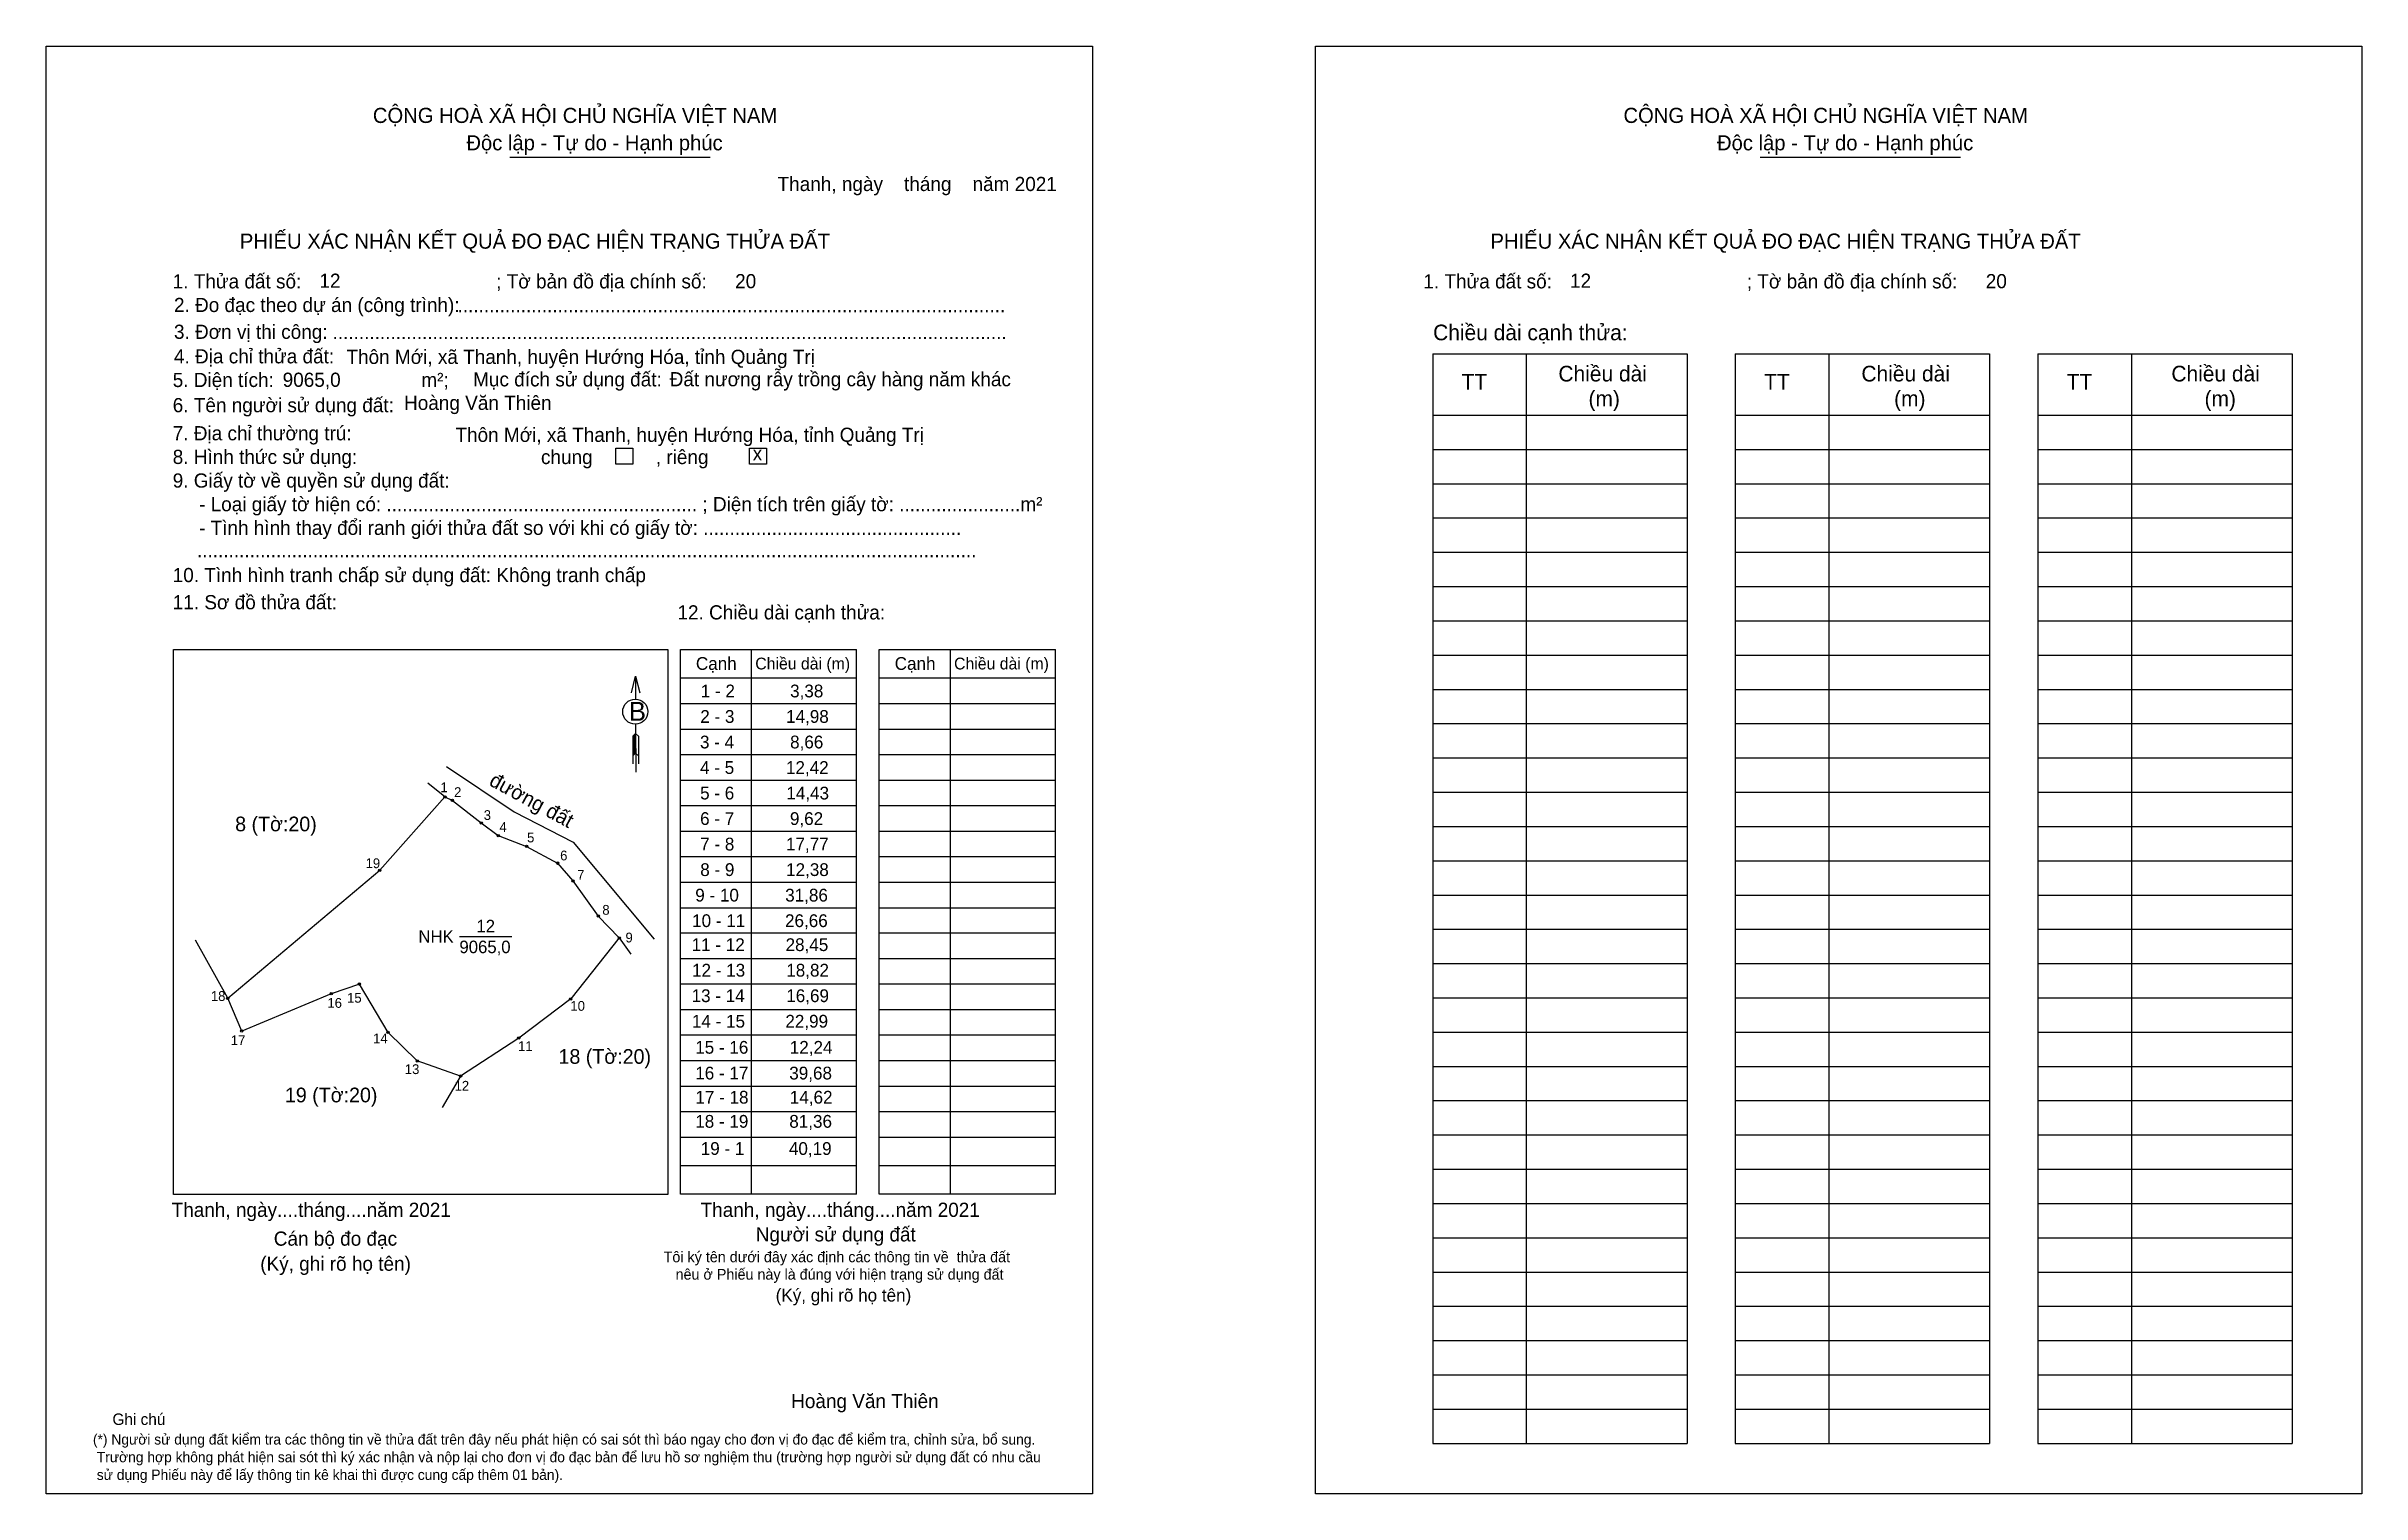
# Model space of a CAD drawing. Extents: x 546764 to 547712, y 1820453 to 1821045.
import ezdxf

# ---------------------------------------------------------------- set-up
doc = ezdxf.new("R2010")
doc.units = 0
for name, color, linetype in [('CanhThua', 7, 'Continuous'), ('kqddKhungInTrang1', 7, 'Continuous'), ('kqddKhungInTrang2', 7, 'Continuous'), ('kqddNoiDung', 7, 'Continuous'), ('kqddTemplate', 7, 'Continuous'), ('Level 1', 7, 'Continuous'), ('MocDinhThua', 7, 'Continuous'), ('NhanDiaChinhThua', 7, 'Continuous'), ('SoHieuDinhThua', 7, 'Continuous')]:
    doc.layers.add(name, color=color, linetype=linetype)

msp = doc.modelspace()

# ---------------------------------------------------------------- linework, layer by layer
at = {"layer": 'CanhThua'}
for p, q in [((546900.47, 1820708.16), (546927.18, 1820738.19)), ((546927.18, 1820738.19), (546930.23, 1820736.73)), ((546930.23, 1820736.73), (546942.07, 1820727.56)), ((546942.07, 1820727.56), (546948.99, 1820722.36)), ((546948.99, 1820722.36), (546960.59, 1820717.93)), ((546960.59, 1820717.93), (546973.29, 1820711.07)), ((546838.24, 1820655.75), (546900.47, 1820708.16)), ((546973.29, 1820711.07), (546979.62, 1820703.83)), ((546979.62, 1820703.83), (546989.98, 1820689.39)), ((546989.98, 1820689.39), (546998.54, 1820680.45)), ((546998.54, 1820680.45), (546978.73, 1820655.5)), ((546892.19, 1820661.59), (546880.62, 1820657.6)), ((546903.91, 1820641.81), (546892.19, 1820661.59)), ((546844, 1820642.31), (546838.24, 1820655.75)), ((546880.62, 1820657.6), (546844, 1820642.31)), ((546978.73, 1820655.5), (546957.44, 1820639.45)), ((546915.85, 1820630.15), (546903.91, 1820641.81)), ((546957.44, 1820639.45), (546933.61, 1820623.91)), ((546933.61, 1820623.91), (546915.85, 1820630.15))]:
    msp.add_line(p, q, dxfattribs=at)
at = {"layer": 'kqddKhungInTrang1'}
msp.add_lwpolyline([(546763.96, 1821045.43), (547192.31, 1821045.43), (547192.31, 1820452.97), (546763.96, 1820452.97)], close=True, dxfattribs=at)
at = {"layer": 'kqddKhungInTrang2'}
msp.add_lwpolyline([(547283.68, 1821045.43), (547712.03, 1821045.43), (547712.03, 1820452.97), (547283.68, 1820452.97)], close=True, dxfattribs=at)
at = {"layer": 'kqddTemplate'}
for p, q in [((546953.69, 1821000.09), (547035.72, 1821000.09)), ((547465.77, 1821000.09), (547547.81, 1821000.09)), ((547331.63, 1820919.56), (547435.78, 1820919.56)), ((547331.63, 1820919.56), (547331.63, 1820473.55)), ((547369.96, 1820919.56), (547369.96, 1820473.55)), ((547435.78, 1820919.56), (547435.78, 1820473.55)), ((547455.52, 1820919.56), (547455.52, 1820473.55)), ((547455.52, 1820919.56), (547559.67, 1820919.56)), ((547493.85, 1820919.56), (547493.85, 1820473.55)), ((547559.67, 1820919.56), (547559.67, 1820473.55)), ((547579.4, 1820919.56), (547579.4, 1820473.55)), ((547579.4, 1820919.56), (547683.56, 1820919.56)), ((547617.73, 1820919.56), (547617.73, 1820473.55)), ((547683.56, 1820919.56), (547683.56, 1820473.55)), ((547331.63, 1820894.46), (547435.78, 1820894.46)), ((547455.52, 1820894.46), (547559.67, 1820894.46)), ((547579.4, 1820894.46), (547683.56, 1820894.46)), ((547331.63, 1820880.43), (547435.78, 1820880.43)), ((547455.52, 1820880.43), (547559.67, 1820880.43)), ((547579.4, 1820880.43), (547683.56, 1820880.43)), ((547331.63, 1820866.4), (547435.78, 1820866.4)), ((547455.52, 1820866.4), (547559.67, 1820866.4)), ((547579.4, 1820866.4), (547683.56, 1820866.4)), ((547331.63, 1820852.37), (547435.78, 1820852.37)), ((547455.52, 1820852.37), (547559.67, 1820852.37)), ((547579.4, 1820852.37), (547683.56, 1820852.37)), ((547331.63, 1820838.34), (547435.78, 1820838.34)), ((547455.52, 1820838.34), (547559.67, 1820838.34)), ((547579.4, 1820838.34), (547683.56, 1820838.34)), ((547331.63, 1820824.31), (547435.78, 1820824.31)), ((547455.52, 1820824.31), (547559.67, 1820824.31)), ((547579.4, 1820824.31), (547683.56, 1820824.31)), ((547331.63, 1820810.28), (547435.78, 1820810.28)), ((547455.52, 1820810.28), (547559.67, 1820810.28)), ((547579.4, 1820810.28), (547683.56, 1820810.28)), ((547023.61, 1820798.54), (547095.77, 1820798.54)), ((547023.61, 1820575.59), (547023.61, 1820798.54)), ((547052.63, 1820798.54), (547052.63, 1820575.59)), ((547095.77, 1820575.59), (547095.77, 1820798.54)), ((547105.01, 1820798.54), (547177.17, 1820798.54)), ((547105.01, 1820575.59), (547105.01, 1820798.54)), ((547134.03, 1820798.54), (547134.03, 1820575.59)), ((547177.17, 1820575.59), (547177.17, 1820798.54)), ((547331.63, 1820796.25), (547435.78, 1820796.25)), ((547455.52, 1820796.25), (547559.67, 1820796.25)), ((547579.4, 1820796.25), (547683.56, 1820796.25)), ((547005.23, 1820787.58), (547005.24, 1820778.23)), ((547023.61, 1820786.87), (547095.77, 1820786.87)), ((547105.01, 1820786.87), (547177.17, 1820786.87)), ((547023.61, 1820776.42), (547095.77, 1820776.42)), ((547105.01, 1820776.42), (547177.17, 1820776.42)), ((547331.63, 1820782.22), (547435.78, 1820782.22)), ((547455.52, 1820782.22), (547559.67, 1820782.22)), ((547579.4, 1820782.22), (547683.56, 1820782.22)), ((547005.26, 1820767.94), (547005.29, 1820748.25)), ((547023.61, 1820765.98), (547095.77, 1820765.98)), ((547105.01, 1820765.98), (547177.17, 1820765.98)), ((547331.63, 1820768.19), (547435.78, 1820768.19)), ((547455.52, 1820768.19), (547559.67, 1820768.19)), ((547579.4, 1820768.18), (547683.56, 1820768.18)), ((547005.26, 1820764.17), (547004.06, 1820763.02)), ((547005.27, 1820763.63), (547004.06, 1820762.49)), ((547005.27, 1820763.1), (547004.06, 1820761.95)), ((547004.06, 1820763.02), (547004.06, 1820751.73)), ((547005.27, 1820762.57), (547004.06, 1820761.42)), ((547005.27, 1820762.03), (547004.06, 1820760.88)), ((547005.27, 1820761.5), (547004.06, 1820760.35)), ((547005.27, 1820760.96), (547004.06, 1820759.81)), ((547005.27, 1820760.43), (547004.06, 1820759.28)), ((547005.27, 1820759.9), (547004.06, 1820758.74)), ((547005.27, 1820759.36), (547004.06, 1820758.21)), ((547005.27, 1820758.83), (547004.06, 1820757.67)), ((547005.27, 1820758.3), (547004.06, 1820757.14)), ((547005.28, 1820757.76), (547004.06, 1820756.61)), ((547005.28, 1820757.23), (547004.06, 1820756.07)), ((547005.28, 1820756.69), (547004.06, 1820755.54)), ((547005.28, 1820756.16), (547004.06, 1820755)), ((547005.26, 1820764.17), (547006.49, 1820763.02)), ((547005.28, 1820756.16), (547006.49, 1820755)), ((547006.49, 1820763.02), (547006.49, 1820751.73)), ((547023.61, 1820755.53), (547095.77, 1820755.53)), ((547105.01, 1820755.53), (547177.17, 1820755.53)), ((547331.63, 1820754.16), (547435.78, 1820754.16)), ((547455.52, 1820754.16), (547559.67, 1820754.16)), ((547579.4, 1820754.15), (547683.56, 1820754.15)), ((547023.61, 1820745.08), (547095.77, 1820745.08)), ((547105.01, 1820745.08), (547177.17, 1820745.08)), ((547331.63, 1820740.13), (547435.78, 1820740.13)), ((547455.52, 1820740.12), (547559.67, 1820740.12)), ((547579.4, 1820740.12), (547683.56, 1820740.12)), ((547023.61, 1820734.63), (547095.77, 1820734.63)), ((547105.01, 1820734.63), (547177.17, 1820734.63)), ((547023.61, 1820724.18), (547095.77, 1820724.18)), ((547105.01, 1820724.18), (547177.17, 1820724.18)), ((547331.63, 1820726.1), (547435.78, 1820726.1)), ((547455.52, 1820726.09), (547559.67, 1820726.09)), ((547579.4, 1820726.09), (547683.56, 1820726.09)), ((547023.61, 1820713.74), (547095.77, 1820713.74)), ((547105.01, 1820713.74), (547177.17, 1820713.74)), ((547331.63, 1820712.06), (547435.78, 1820712.06)), ((547455.52, 1820712.06), (547559.67, 1820712.06)), ((547579.4, 1820712.06), (547683.56, 1820712.06)), ((547023.61, 1820703.29), (547095.77, 1820703.29)), ((547105.01, 1820703.29), (547177.17, 1820703.29)), ((547331.63, 1820698.03), (547435.78, 1820698.03)), ((547455.52, 1820698.03), (547559.67, 1820698.03)), ((547579.4, 1820698.03), (547683.56, 1820698.03)), ((547023.61, 1820692.84), (547095.77, 1820692.84)), ((547105.01, 1820692.84), (547177.17, 1820692.84)), ((547095.77, 1820682.39), (547023.61, 1820682.39)), ((547177.17, 1820682.39), (547105.01, 1820682.39)), ((547331.63, 1820684), (547435.78, 1820684)), ((547455.52, 1820684), (547559.67, 1820684)), ((547579.4, 1820684), (547683.56, 1820684)), ((547095.77, 1820671.94), (547023.61, 1820671.94)), ((547177.17, 1820671.94), (547105.01, 1820671.94)), ((547331.63, 1820669.97), (547435.78, 1820669.97)), ((547455.52, 1820669.97), (547559.67, 1820669.97)), ((547579.4, 1820669.97), (547683.56, 1820669.97)), ((547095.77, 1820661.5), (547023.61, 1820661.5)), ((547177.17, 1820661.5), (547105.01, 1820661.5)), ((547095.77, 1820651.05), (547023.61, 1820651.05)), ((547177.17, 1820651.05), (547105.01, 1820651.05)), ((547331.63, 1820655.94), (547435.78, 1820655.94)), ((547455.52, 1820655.94), (547559.67, 1820655.94)), ((547579.4, 1820655.94), (547683.56, 1820655.94)), ((547331.63, 1820641.91), (547435.78, 1820641.91)), ((547455.52, 1820641.91), (547559.67, 1820641.91)), ((547579.4, 1820641.91), (547683.56, 1820641.91)), ((547095.77, 1820640.6), (547023.61, 1820640.6)), ((547177.17, 1820640.6), (547105.01, 1820640.6)), ((547095.77, 1820630.15), (547023.61, 1820630.15)), ((547177.17, 1820630.15), (547105.01, 1820630.15)), ((547331.63, 1820627.88), (547435.78, 1820627.88)), ((547455.52, 1820627.88), (547559.67, 1820627.88)), ((547579.4, 1820627.88), (547683.56, 1820627.88)), ((547095.77, 1820619.7), (547023.61, 1820619.7)), ((547177.17, 1820619.7), (547105.01, 1820619.7)), ((547331.63, 1820613.85), (547435.78, 1820613.85)), ((547455.52, 1820613.85), (547559.67, 1820613.85)), ((547579.4, 1820613.85), (547683.56, 1820613.85)), ((547095.77, 1820609.26), (547023.61, 1820609.26)), ((547177.17, 1820609.26), (547105.01, 1820609.26)), ((547095.77, 1820598.81), (547023.61, 1820598.81)), ((547177.17, 1820598.81), (547105.01, 1820598.81)), ((547331.63, 1820599.82), (547435.78, 1820599.82)), ((547455.52, 1820599.82), (547559.67, 1820599.82)), ((547579.4, 1820599.82), (547683.56, 1820599.82)), ((547095.77, 1820587.2), (547023.61, 1820587.2)), ((547177.17, 1820587.2), (547105.01, 1820587.2)), ((547331.63, 1820585.79), (547435.78, 1820585.79)), ((547455.52, 1820585.79), (547559.67, 1820585.79)), ((547579.4, 1820585.79), (547683.56, 1820585.79)), ((547095.77, 1820575.59), (547023.61, 1820575.59)), ((547177.17, 1820575.59), (547105.01, 1820575.59)), ((547331.63, 1820571.76), (547435.78, 1820571.76)), ((547455.52, 1820571.76), (547559.67, 1820571.76)), ((547579.4, 1820571.76), (547683.56, 1820571.76)), ((547331.63, 1820557.73), (547435.78, 1820557.73)), ((547455.52, 1820557.73), (547559.67, 1820557.73)), ((547579.4, 1820557.73), (547683.56, 1820557.73)), ((547331.63, 1820543.7), (547435.78, 1820543.7)), ((547455.52, 1820543.7), (547559.67, 1820543.7)), ((547579.4, 1820543.7), (547683.56, 1820543.7)), ((547331.63, 1820529.67), (547435.78, 1820529.67)), ((547455.52, 1820529.67), (547559.67, 1820529.67)), ((547579.4, 1820529.67), (547683.56, 1820529.67)), ((547331.63, 1820515.64), (547435.78, 1820515.64)), ((547455.52, 1820515.64), (547559.67, 1820515.64)), ((547579.4, 1820515.64), (547683.56, 1820515.64)), ((547331.63, 1820501.61), (547435.78, 1820501.61)), ((547455.52, 1820501.61), (547559.67, 1820501.61)), ((547579.4, 1820501.61), (547683.56, 1820501.61)), ((547331.63, 1820487.58), (547435.78, 1820487.58)), ((547455.52, 1820487.58), (547559.67, 1820487.58)), ((547579.4, 1820487.58), (547683.56, 1820487.58)), ((547331.63, 1820473.55), (547435.78, 1820473.55)), ((547455.52, 1820473.55), (547559.67, 1820473.55)), ((547579.4, 1820473.55), (547683.56, 1820473.55))]:
    msp.add_line(p, q, dxfattribs=at)
for points in [[(546997.11, 1820880.89), (547004.07, 1820880.89), (547004.07, 1820874.39), (546997.11, 1820874.39)], [(547051.92, 1820880.89), (547058.89, 1820880.89), (547058.89, 1820874.39), (547051.92, 1820874.39)], [(546816.08, 1820798.54), (547018.47, 1820798.54), (547018.47, 1820575.39), (546816.08, 1820575.39)]]:
    msp.add_lwpolyline(points, close=True, dxfattribs=at)
msp.add_lwpolyline([(547003.54, 1820780.81), (547005.23, 1820787.58), (547006.93, 1820780.81)], dxfattribs=at)
msp.add_circle((547005.12, 1820773.09), 5.14, dxfattribs=at)
at = {"layer": 'Level 1'}
for p, q in [((546927.18, 1820738.19), (546920.13, 1820743.83)), ((546838.24, 1820655.75), (546825.03, 1820679.53)), ((546998.54, 1820680.45), (547003.29, 1820673.77)), ((546933.61, 1820623.91), (546926.09, 1820611.06))]:
    msp.add_line(p, q, dxfattribs=at)
msp.add_lwpolyline([(546927.88, 1820750.68), (546955.54, 1820732.06), (546979.72, 1820719.64), (547012.81, 1820679.97)], dxfattribs=at)
at = {"layer": 'MocDinhThua'}
for centre in [(546927.18, 1820738.19), (546930.23, 1820736.73), (546942.07, 1820727.56), (546948.99, 1820722.36), (546960.59, 1820717.93), (546900.47, 1820708.16), (546973.29, 1820711.07), (546979.62, 1820703.83), (546989.98, 1820689.39), (546998.54, 1820680.45), (546892.19, 1820661.59), (546838.24, 1820655.75), (546880.62, 1820657.6), (546978.73, 1820655.5), (546844, 1820642.31), (546903.91, 1820641.81), (546957.44, 1820639.45), (546915.85, 1820630.15), (546933.61, 1820623.91)]:
    msp.add_circle(centre, 0.481, dxfattribs=at)
at = {"layer": 'NhanDiaChinhThua'}
msp.add_line((546933.12, 1820681.05), (546954.64, 1820681.05), dxfattribs=at)

# ---------------------------------------------------------------- texts
at = {"layer": 'kqddNoiDung'}
for s, height, p in [('Thanh, ngày    tháng    năm 2021  ', 5.8045, (547063.39, 1820986.19)), ('12', 5.804, (546875.78, 1820946.58)), ('20', 5.804, (547046.01, 1820946.4)), ('12', 5.804, (547387.87, 1820946.58)), ('20', 5.804, (547558.1, 1820946.4)), ('........................................................................................................', 5.80447, (546932.34, 1820936.57)), ('................................................................................................................................', 5.80447, (546881.15, 1820925.58)), ('Thôn Mới, xã Thanh, huyện Hướng Hóa, tỉnh Quảng Trị', 5.8045, (546886.86, 1820915.42)), ('9065,0', 5.804, (546860.74, 1820906.05)), ('Đất nương rẫy trồng cây hàng năm khác', 5.8045, (547019.2, 1820906.27)), ('Hoàng Văn Thiên', 5.8045, (546910.45, 1820896.6)), ('Thôn Mới, xã Thanh, huyện Hướng Hóa, tỉnh Quảng Trị', 5.8045, (546931.49, 1820883.52)), ('x', 5.8, (547053.2, 1820875.9)), ('1 - 2', 5.224, (547031.94, 1820778.94)), ('3,38', 5.224, (547068.52, 1820778.94)), ('2 - 3', 5.224, (547031.74, 1820768.5)), ('14,98', 5.224, (547066.88, 1820768.5)), ('3 - 4', 5.224, (547031.62, 1820758.05)), ('8,66', 5.224, (547068.52, 1820758.05)), ('4 - 5', 5.224, (547031.65, 1820747.6)), ('12,42', 5.224, (547066.82, 1820747.6)), ('5 - 6', 5.224, (547031.67, 1820737.15)), ('14,43', 5.224, (547066.98, 1820737.15)), ('6 - 7', 5.224, (547031.67, 1820726.7)), ('9,62', 5.224, (547068.45, 1820726.7)), ('7 - 8', 5.224, (547031.7, 1820716.26)), ('17,77', 5.224, (547066.83, 1820716.26)), ('8 - 9', 5.224, (547031.73, 1820705.81)), ('12,38', 5.224, (547066.88, 1820705.81)), ('9 - 10', 5.224, (547029.69, 1820695.36)), ('31,86', 5.224, (547066.51, 1820695.36)), ('10 - 11', 5.224, (547028.4, 1820684.91)), ('26,66', 5.224, (547066.44, 1820684.91)), ('11 - 12', 5.224, (547028.21, 1820675.09)), ('28,45', 5.224, (547066.67, 1820675.09)), ('12 - 13', 5.224, (547028.37, 1820664.64)), ('18,82', 5.224, (547066.95, 1820664.64)), ('13 - 14', 5.224, (547028.19, 1820654.2)), ('16,69', 5.224, (547066.95, 1820654.2)), ('14 - 15', 5.224, (547028.31, 1820643.75)), ('22,99', 5.224, (547066.58, 1820643.75)), ('15 - 16', 5.224, (547029.67, 1820633.07)), ('12,24', 5.224, (547068.39, 1820633.07)), ('16 - 17', 5.224, (547029.69, 1820622.53)), ('39,68', 5.224, (547068.18, 1820622.53)), ('17 - 18', 5.224, (547029.74, 1820612.65)), ('14,62', 5.224, (547068.41, 1820612.65)), ('18 - 19', 5.224, (547029.68, 1820602.77)), ('81,36', 5.224, (547068.19, 1820602.77)), ('19 - 1', 5.224, (547031.92, 1820591.65)), ('40,19', 5.224, (547068.03, 1820591.65)), ('Thanh, ngày....tháng....năm 2021', 5.8045, (546815.28, 1820566.28)), ('Thanh, ngày....tháng....năm 2021', 5.8045, (547031.87, 1820566.28)), ('Hoàng Văn Thiên', 5.8045, (547068.95, 1820488))]:
    msp.add_text(s, height=height, dxfattribs=at).set_placement(p)
at = {"layer": 'kqddTemplate'}
for s, height, p in [('CỘNG HOÀ XÃ HỘI CHỦ NGHĨA VIỆT NAM', 6.1914, (546897.67, 1821014.06)), ('CỘNG HOÀ XÃ HỘI CHỦ NGHĨA VIỆT NAM', 6.1914, (547409.75, 1821014.06)), ('Độc lập - Tự do - Hạnh phúc', 6.1914, (546935.96, 1821002.86)), ('Độc lập - Tự do - Hạnh phúc', 6.1914, (547448.04, 1821002.86)), ('PHIẾU XÁC NHẬN KẾT QUẢ ĐO ĐẠC HIỆN TRẠNG THỬA ĐẤT', 6.1914, (546843.2, 1820962.6)), ('PHIẾU XÁC NHẬN KẾT QUẢ ĐO ĐẠC HIỆN TRẠNG THỬA ĐẤT', 6.1914, (547355.29, 1820962.6)), ('1. Thửa đất số:                                     ; Tờ bản đồ địa chính số:', 5.8045, (546815.72, 1820946.34)), ('1. Thửa đất số:                                     ; Tờ bản đồ địa chính số:', 5.8045, (547327.81, 1820946.34)), ('2. Đo đạc theo dự án (công trình): ', 5.8045, (546816.23, 1820936.67)), ('3. Đơn vị thi công: ', 5.8045, (546816.23, 1820925.69)), ('Chiều dài cạnh thửa:', 6.4139, (547331.81, 1820925.1)), ('4. Địa chỉ thửa đất:', 5.8045, (546816.23, 1820915.65)), ('5. Diện tích:                            m²; ', 5.8045, (546815.72, 1820905.97)), ('Mục đích sử dụng đất:', 5.8045, (546938.73, 1820906.22)), ('TT', 6.414, (547343.47, 1820904.93)), ('Chiều dài', 6.414, (547383.11, 1820908.24)), ('TT', 6.414, (547467.35, 1820904.93)), ('Chiều dài', 6.414, (547507.18, 1820908.24)), ('TT', 6.414, (547591.24, 1820904.92)), ('Chiều dài', 6.414, (547634.1, 1820908.24)), ('6. Tên người sử dụng đất:', 5.8045, (546815.72, 1820895.66)), ('(m)', 6.414, (547395.43, 1820898.04)), ('(m)', 6.414, (547520.57, 1820898.04)), ('(m)', 6.414, (547647.68, 1820898.03)), ('7. Địa chỉ thường trú:', 5.8045, (546815.72, 1820884.15)), ('8. Hình thức sử dụng:', 5.8045, (546815.72, 1820874.47)), ('chung            , riêng', 5.8045, (546966.51, 1820874.42)), ('9. Giấy tờ về quyền sử dụng đất:', 5.8045, (546815.72, 1820864.8)), ('     - Loại giấy tờ hiện có: ........................................................... ; Diện tích trên giấy tờ: .......................m²', 5.80447, (546815.72, 1820855.13)), ('     - Tình hình thay đổi ranh giới thửa đất so với khi có giấy tờ: .................................................', 5.80447, (546815.72, 1820845.45)), ('10. Tình hình tranh chấp sử dụng đất: Không tranh chấp', 5.8045, (546815.72, 1820826.1)), ('....................................................................................................................................................', 5.80447, (546825.65, 1820836.27)), ('11. Sơ đồ thửa đất:', 5.8045, (546815.72, 1820814.99)), ('12. Chiều dài cạnh thửa:', 5.8045, (547022.39, 1820810.83)), ('Cạnh', 5.224, (547029.95, 1820790.19)), ('Chiều dài (m)', 4.8371, (547054.26, 1820790.36)), ('Cạnh', 5.224, (547111.35, 1820790.19)), ('Chiều dài (m)', 4.8371, (547135.66, 1820790.36)), ('B', 7.74, (547002.58, 1820769.35)), ('Cán bộ đo đạc', 5.8045, (546857.1, 1820554.48)), ('Người sử dụng đất', 5.8045, (547054.44, 1820556.23)), ('(Ký, ghi rõ họ tên)', 5.8045, (546851.56, 1820544.23)), ('Tôi ký tên dưới đây xác định các thông tin về  thửa đất ', 4.3882, (547016.73, 1820547.71)), ('nêu ở Phiếu này là đúng với hiện trạng sử dụng đất', 4.3882, (547021.62, 1820540.58)), ('(Ký, ghi rõ họ tên)', 5.224, (547062.61, 1820531.62)), ('Ghi chú', 4.702, (546791.05, 1820481.1)), ('(*) Người sử dụng đất kiểm tra các thông tin về thửa đất trên đây nếu phát hiện có sai sót thì báo ngay cho đơn vị đo đạc để kiểm tra, chỉnh sửa, bổ sung.', 4.23146, (546783.05, 1820473.09)), (' Trường hợp không phát hiện sai sót thì ký xác nhận và nộp lại cho đơn vị đo đạc bản để lưu hồ sơ nghiệm thu (trường hợp người sử dụng đất có nhu cầu', 4.23146, (546783.05, 1820465.85)), (' sử dụng Phiếu này để lấy thông tin kê khai thì được cung cấp thêm 01 bản).', 4.2315, (546783.05, 1820458.61))]:
    msp.add_text(s, height=height, dxfattribs=at).set_placement(p)
at = {"layer": 'NhanDiaChinhThua'}
for s, p in [('NHK', (546916.33, 1820678.49)), ('9065,0', (546933.12, 1820674.23)), ('12', (546940.09, 1820682.76))]:
    msp.add_text(s, height=5.119, dxfattribs=at).set_placement(p)
at = {"layer": 'SoHieuDinhThua'}
msp.add_text('đường đất', height=6.011, rotation=331.49511, dxfattribs=at).set_placement((546944.85, 1820743.18))
for s, height, p in [('1', 4.01, (546925.35, 1820740.11)), ('2', 4.01, (546930.93, 1820738.14)), ('8 (Tờ:20)', 6.011, (546841.29, 1820724.11)), ('3', 4.01, (546943.07, 1820728.74)), ('4', 4.01, (546949.51, 1820723.86)), ('5', 4.01, (546960.82, 1820719.57)), ('19', 4.008, (546894.69, 1820709.03)), ('6', 4.01, (546974.36, 1820712.2)), ('7', 4.01, (546981.33, 1820704.32)), ('8', 4.01, (546991.63, 1820689.95)), ('9', 4.01, (547001.11, 1820678.63)), ('18', 4.008, (546831.35, 1820654.67)), ('16', 4.008, (546879.06, 1820651.85)), ('15', 4.008, (546887.12, 1820653.94)), ('10', 4.008, (546978.55, 1820650.63)), ('14', 4.008, (546897.78, 1820637.33)), ('17', 4.008, (546839.51, 1820636.59)), ('11', 4.008, (546957.14, 1820634.17)), ('18 (Tờ:20)', 6.011, (546973.69, 1820628.94)), ('13', 4.008, (546910.75, 1820624.74)), ('19 (Tờ:20)', 6.011, (546861.66, 1820613.17)), ('12', 4.008, (546931.13, 1820617.93))]:
    msp.add_text(s, height=height, dxfattribs=at).set_placement(p)

doc.saveas('drawing.dxf')
